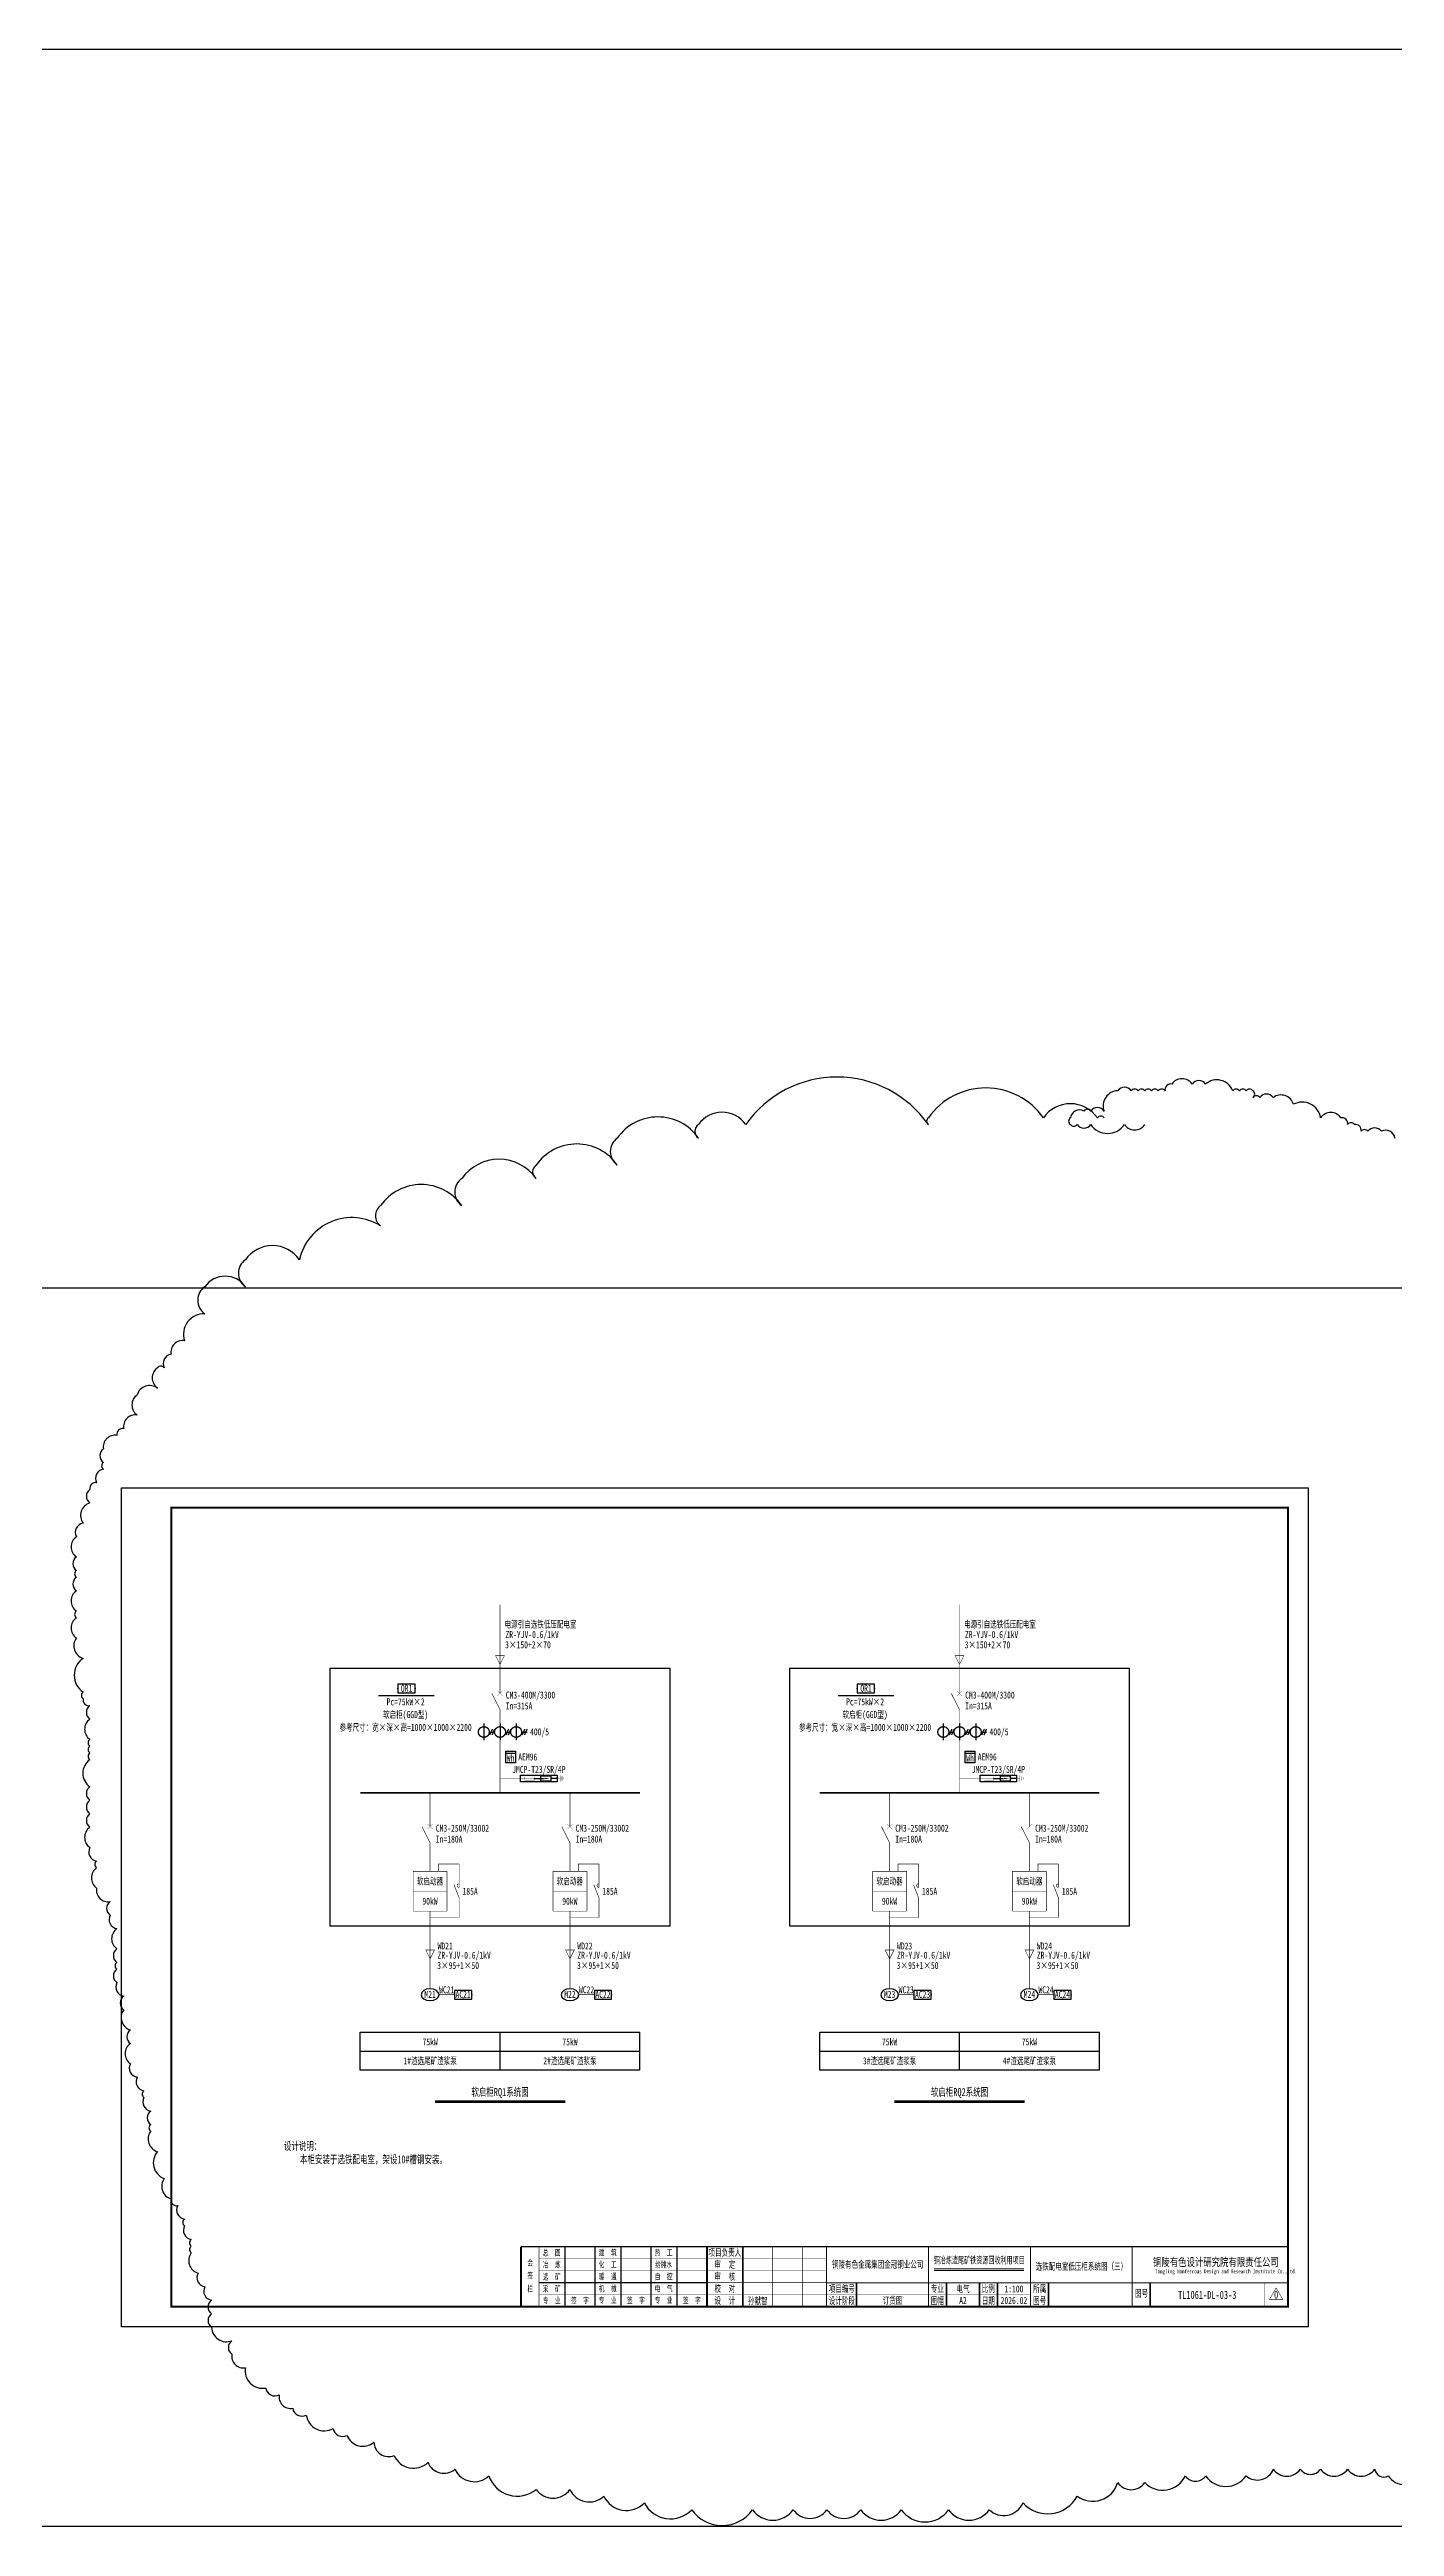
# Model space of a CAD drawing. Header units: millimetres. Extents: x 401220 to 2750366, y -101310 to 943175.
# Drawn here: x 718024 to 785347, y 690022 to 814022 of the extents above; entities that cross this region are included whole.
import ezdxf
from ezdxf.enums import TextEntityAlignment as Align

# ---------------------------------------------------------------- set-up
doc = ezdxf.new("R2010")
doc.units = ezdxf.units.MM
doc.linetypes.add('常规', pattern=[20, 10, 0, 10])
for name, color, linetype, lineweight in [('BXT', 7, 'Continuous', 0), ('CAXA0层', 7, 'Continuous', 25), ('ELEMENT', 3, 'Continuous', 30), ('MX', 3, 'Continuous', 0), ('SW', 8, 'Continuous', 20), ('TEXT', 4, 'Continuous', 0), ('电辅助1', 7, 'Continuous', 0)]:
    doc.layers.add(name, color=color, linetype=linetype, lineweight=lineweight)
for name, color, linetype in [('动力平面导线层', 3, '常规'), ('图框', 7, 'Continuous'), ('文字', 7, 'Continuous'), ('标注-照明', 7, 'Continuous'), ('照明平面导线层', 3, 'Continuous'), ('照明平面设备层', 1, 'Continuous')]:
    doc.layers.add(name, color=color, linetype=linetype)
doc.styles.add('HZ', font='simsun.ttf', dxfattribs={"width": 0.75})
doc.styles.get("Standard").update_dxf_attribs({"font": 'arial.ttf', "bigfont": 'hzdx.shx'})
doc.styles.add('标准', font='NSimSun.ttf', dxfattribs={"width": 0.667})

# ---------------------------------------------------------------- blocks, each defined once
blk = doc.blocks.new('1107AA')
at = {"color": 3, "linetype": 'Continuous'}
for points, const_width in [([(0, -7.5), (-3.8, 0)], 0.3), ([(1.2, 1.2), (-1.2, -1.2)], 0.1), ([(-1.2, 1.2), (1.2, -1.2)], 0.1)]:
    blk.add_lwpolyline(points, dxfattribs=dict(at, const_width=const_width))
blk = doc.blocks.new('0208D')
at = {"color": 3, "linetype": 'Continuous', "const_width": 0.3}
blk.add_lwpolyline([(0, -7.5), (0, 0)], dxfattribs=at)
blk.add_lwpolyline([(0, -7.5), (2.5, -2.5), (-2.5, -2.5)], close=True, dxfattribs=at)
blk = doc.blocks.new('GGF')
at = {"layer": '照明平面导线层', "color": 3, "linetype": '常规', "lineweight": 25, "ltscale": 2, "const_width": 30}
for points in [[(0, 0), (0, -365)], [(0, -1065), (-261, -402)], [(0, -365), (0, -544)], [(0, -1065), (0, -1429)]]:
    blk.add_lwpolyline(points, dxfattribs=at)
blk.add_lwpolyline([(0, -544, -1.1220072), (0, -365, -1.343832)], format="xyb", dxfattribs=at)
blk = doc.blocks.new('PLA1')
at = {"color": 0, "linetype": 'ByBlock', "lineweight": -2}
for p, q in [((-500, 500), (-500, 0)), ((500, 500), (-500, 500)), ((-500, 0), (500, 0)), ((500, 0), (500, 500))]:
    blk.add_line(p, q, dxfattribs=at)
for p in [(-500, 250), (0, 500), (0, 0), (500, 250)]:
    blk.add_point(p, dxfattribs=at)
blk = doc.blocks.new('KK')
at = {"layer": 'MX', "color": 3, "linetype": '常规', "lineweight": 25}
for p, q in [((-498, -143), (-378, 128)), ((-384, -143), (-264, 128)), ((313, -143), (432, 128)), ((426, -143), (546, 128)), ((1123, -143), (1243, 128)), ((1236, -143), (1356, 128)), ((-540, -8), (-270, -8)), ((270, -8), (540, -8)), ((1080, -8), (1351, -8))]:
    blk.add_line(p, q, dxfattribs=at)
for centre in [(-810, -8), (0, -8), (810, -8)]:
    blk.add_circle(centre, 270, dxfattribs=at)
at = {"layer": '动力平面导线层', "lineweight": -3, "ltscale": 100}
for p, q in [((-810, 417), (-810, -417)), ((0, 417), (0, -417)), ((810, 417), (810, -417))]:
    blk.add_line(p, q, dxfattribs=at)
blk = doc.blocks.new('$element$00000532')
for points in [[(0, 0), (0, -0.28)], [(-0.1, -0.28), (0.1, -0.28), (0.1, -0.72), (-0.1, -0.72), (-0.1, -0.28)], [(0, -1), (0, -0.57)]]:
    blk.add_lwpolyline(points)
for points in [[(-0.03, -0.55), (0.03, -0.55), (0, -0.35), (0.03, -0.55)], [(0.03, -0.55), (0, -0.35), (-0.03, -0.55), (0.03, -0.55)], [(0, -0.37), (-0.03, -0.57), (0.03, -0.57), (0, -0.37)]]:
    blk.add_solid(points)
at = {"flags": 9}
blk.add_attdef('S', (0, 0), '', height=0.00000667, dxfattribs=at)
blk = doc.blocks.new('HFH')
at = {"color": 3, "linetype": 'Continuous', "const_width": 17.3}
for points in [[(-2085, -50), (-2085, 50)], [(-1999, -105), (-1999, 105)], [(-1917, -158), (-1917, 158)], [(-1653, 0), (-1917, 0)]]:
    blk.add_lwpolyline(points, dxfattribs=at)
at = {"color": 3}
blk.add_lwpolyline([(-1757, 162), (75, 162), (75, -164), (-1757, -164)], close=True, dxfattribs=at)
at = {"color": 3, "const_width": 13.3}
for points in [[(-717, 0), (-52, 0)], [(-621, 90), (-139, 90)], [(-621, -90), (-621, 90)], [(-139, -90), (-139, 90)], [(-621, -90), (-139, -90)]]:
    blk.add_lwpolyline(points, dxfattribs=at)
at = {"layer": 'ELEMENT', "linetype": 'ByBlock', "xscale": -1200, "yscale": 1200, "zscale": 1200, "rotation": 90}
blk.add_blockref('$element$00000532', (-1791, 0), dxfattribs=at)
blk = doc.blocks.new('3')
at = {"layer": 'TEXT', "color": 7, "lineweight": 25, "style": 'HZ', "width": 0.75}
for s, height, p in [('铜陵有色设计研究院有限责任公司', 400, (221501, 249018)), ('Tongling Nonferrous Design and Research Institute Co.,Ltd.', 200, (221613, 248659))]:
    blk.add_text(s, height=height, dxfattribs=at).set_placement(p)
blk = doc.blocks.new('铜陵有色图签02')
at = {"layer": '图框', "linetype": 'Continuous', "lineweight": 50}
for p, q in [((-38401, 3003), (-38401, 1)), ((-29100, 3001), (-29100, 0))]:
    blk.add_line(p, q, dxfattribs=at)
at = {"layer": '图框', "color": 7, "linetype": 'Continuous', "lineweight": 25}
for p, q in [((-36201, 3010), (-36201, 9)), ((-34701, 3010), (-34701, 9)), ((-33401, 3017), (-33401, 16)), ((-31901, 3017), (-31901, 16)), ((-30601, 3017), (-30601, 16)), ((-29100, 1201), (-37501, 1201))]:
    blk.add_line(p, q, dxfattribs=at)
at = {"layer": '图框', "color": 7, "linetype": 'Continuous', "lineweight": 35}
for p, q in [((-27300, 3001), (-27300, 1)), ((-21600, 1197), (-21600, -3)), ((-17100, 1200), (-17100, 0)), ((-15450, 0), (-15450, 1200)), ((-14550, 1200), (-14550, 0)), ((-12000, 1201), (-12000, 1)), ((-6900, 1202), (-6900, 2))]:
    blk.add_line(p, q, dxfattribs=at)
at = {"layer": '图框', "lineweight": 25}
blk.add_line((-17723, 1830), (-13223, 1830), dxfattribs=at)
at = {"layer": '图框', "lineweight": 70, "const_width": 70}
blk.add_lwpolyline([(-17980, 3001), (0, 3001), (-38401, 3001)], dxfattribs=at)
at = {"layer": '图框', "color": 7, "linetype": 'Continuous', "lineweight": 25, "const_width": 25}
for points in [[(-37501, 3000), (-37501, 0)], [(-25800, 3001), (-25800, 1)], [(-24300, 3001), (-24300, 1)], [(-23100, 2401), (-37501, 2401)], [(-23100, 1801), (-37501, 1801)], [(-12900, 600), (-18000, 600), (-37501, 600)], [(-23100, 1201), (-29100, 1201)], [(-602, 943), (-932, 371), (-272, 371), (-602, 943)]]:
    blk.add_lwpolyline(points, dxfattribs=at)
at = {"layer": '图框', "linetype": 'Continuous', "lineweight": 50, "const_width": 50}
for points in [[(-23100, 3001), (-23100, 1)], [(-18000, 3000), (-18000, 0)]]:
    blk.add_lwpolyline(points, dxfattribs=at)
at = {"layer": '图框', "lineweight": 50, "const_width": 50}
for points in [[(-12900, 3001), (-12900, 1)], [(-7800, 3001), (-7800, 1)], [(0, 3000), (0, 0)], [(-23100, 1200), (0, 1200)]]:
    blk.add_lwpolyline(points, dxfattribs=at)
at = {"layer": '图框', "lineweight": 25, "const_width": 35}
blk.add_lwpolyline([(-17723, 1930), (-13223, 1930)], dxfattribs=at)
at = {"layer": '图框', "linetype": 'Continuous', "lineweight": 70, "const_width": 70}
blk.add_lwpolyline([(-38401, 1), (0, 0)], dxfattribs=at)
at = {"layer": '图框', "color": 7, "linetype": 'Continuous', "lineweight": 35, "const_width": 25}
blk.add_lwpolyline([(-1200, 1201), (-1200, 0)], dxfattribs=at)
at = {"layer": '图框', "lineweight": 25}
blk.add_blockref('3', (-228268, -246986), dxfattribs=at)
at = {"layer": 'TEXT', "color": 7, "lineweight": 25, "style": '标准', "width": 0.667}
for s, height, p in [('总  图', 300, (-36862, 2555)), ('建  筑', 300, (-34062, 2562)), ('热  工', 300, (-31262, 2562)), ('项目负责人', 350, (-28197, 2541)), ('签', 300, (-37942, 1404)), ('会', 300, (-37942, 2054)), ('冶  炼', 300, (-36862, 1955)), ('选  矿', 300, (-36862, 1355)), ('化  工', 300, (-34062, 1962)), ('暖  通', 300, (-34062, 1362)), ('给排水', 300, (-31262, 1962)), ('自  控', 300, (-31262, 1362)), ('审  定', 350, (-28197, 1941)), ('审  核', 350, (-28197, 1341)), ('栏', 300, (-37942, 754)), ('采  矿', 300, (-36862, 754)), ('专  业', 300, (-36862, 170)), ('签  字', 300, (-35449, 170)), ('机  械', 300, (-34062, 761)), ('专  业', 300, (-34062, 177)), ('签  字', 300, (-32649, 177)), ('专  业', 300, (-31262, 177)), ('电  气', 300, (-31262, 761)), ('签  字', 300, (-29849, 177)), ('校  对', 350, (-28197, 741)), ('设  计', 350, (-28197, 139)), ('项目编号', 350, (-22343, 730)), ('设计阶段', 350, (-22343, 130)), ('专业', 350, (-17559, 730)), ('图幅', 350, (-17559, 130)), ('比例', 350, (-15009, 730)), ('日期', 350, (-15009, 130)), ('所属', 350, (-12438, 730)), ('图号', 350, (-12438, 130)), ('图号', 350, (-7339, 495))]:
    blk.add_text(s, height=height, dxfattribs=at).set_placement(p, align=Align.CENTER)

msp = doc.modelspace()

# ---------------------------------------------------------------- linework, layer by layer
at = {"color": 3}
for p, q in [((930455.5, 814021.7), (401219.7, 814021.7)), ((930455.5, 752021.7), (401219.7, 752021.7)), ((930455.5, 690021.7), (401219.7, 690021.7))]:
    msp.add_line(p, q, dxfattribs=at)
at = {"color": 1}
for points in [[(770817, 760541.6, 0.52056705), (770478.5, 760541.6, 0.52056705), (767770.5, 760541.6, 0.52056705), (762016, 760541.6, 0.52056705), (762016, 760203.4, 0.52056705), (752876.5, 760203.4, 0.52056705), (750507, 760203.4, 0.52056705), (750507, 759526.9, 0.52056705), (746445, 759526.9, 0.52056705), (746445, 758173.9, 0.52056705), (742383, 758173.9, 0.52056705), (742383, 757497.4, 0.52056705), (738659.5, 757497.4, 0.52056705), (738659.5, 756144.4, 0.52056705), (734597.5, 756144.4, 0.52056705), (734597.5, 755129.6, 0.52056705), (730535.5, 753438.4, 0.52056705), (727827.5, 753438.4, 0.52056705), (727827.5, 752085.4, 0.52056705), (725796.5, 752085.4, 0.52056705), (725796.5, 750732.4, 0.52056705), (724781, 749379.4, 0.52056705), (724104, 748702.9, 0.52056705), (723765.5, 748026.4, 0.52056705), (723427, 748026.4, 0.52056705), (723427, 747011.6, 0.52056705), (722411.5, 746673.4, 0.52056705), (722411.5, 745658.6, 0.52056705), (721734.5, 744982.1, 0.52056705), (721396, 744643.9, 0.52056705), (720719, 743967.4, 0.52056705), (720719, 743290.9, 0.52056705), (720719, 742952.6, 0.52056705), (720380.5, 742276.1, 0.52056705), (720042, 741937.9, 0.52056705), (720042, 741261.4, 0.52056705), (719703.5, 740246.6, 0.52056705), (719365, 739570.2, 0.52056705), (719365, 738555.4, 0.52056705), (719365, 737878.9, 0.52056705), (719365, 737540.7, 0.52056705), (719365, 736864.2, 0.52056705), (719365, 735849.4, 0.52056705), (719365, 735511.2, 0.52056705), (719365, 734496.4, 0.52056705), (719703.5, 733481.7, 0.52056705), (719703.5, 731790.4, 0.52056705), (719703.5, 731452.2, 0.52056705), (720042, 731113.9, 0.52056705), (720042, 730437.4, 0.52056705), (720042, 729422.7, 0.52056705), (720042, 729084.4, 0.52056705), (720042, 728746.2, 0.52056705), (720042, 728407.9, 0.52056705), (720042, 727054.9, 0.52056705), (720042, 726378.4, 0.52056705), (720042, 725701.9, 0.52056705), (720042, 725025.4, 0.52056705), (720042, 724010.7, 0.52056705), (720380.5, 723334.2, 0.52056705), (720380.5, 722995.9, 0.52056705), (720380.5, 721981.2, 0.52056705), (721057.5, 721304.7, 0.52056705), (721057.5, 720628.2, 0.52056705), (721396, 719951.7, 0.52056705), (721396, 718936.9, 0.52056705), (721396, 718260.4, 0.52056705), (721396, 717922.2, 0.52056705), (721396, 717245.7, 0.52056705), (721734.5, 716569.2, 0.52056705), (721734.5, 715892.7, 0.52056705), (722073, 714877.9, 0.52056705), (722073, 714201.4, 0.52056705), (722073, 713186.7, 0.52056705), (722411.5, 712510.2, 0.52056705), (722750, 711833.7, 0.52056705), (722750, 711495.4, 0.52056705), (723088.5, 710818.9, 0.52056705), (723088.5, 710142.4, 0.52056705), (723088.5, 709804.2, 0.52056705), (723427, 708789.4, 0.52056705), (723765.5, 707436.4, 0.52056705), (724104, 706421.7, 0.52056705), (724442.5, 706083.4, 0.52056705), (724781, 705406.9, 0.52056705), (724781, 705068.7, 0.52056705), (725119.5, 704392.2, 0.52056705), (725119.5, 704053.9, 0.52056705), (725119.5, 703715.7, 0.52056705), (725458, 702700.9, 0.52056705), (725796.5, 702024.4, 0.52056705), (726135, 701347.9, 0.52056705), (726135, 700671.4, 0.52056705), (726135, 699994.9, 0.52056705), (727150.5, 699318.4, 0.52056705), (727150.5, 698641.9, 0.52056705), (727827.5, 697965.4, 0.52056705), (728843, 696950.7, 0.52056705), (729520, 696612.4, 0.52056705), (730197, 695935.9, 0.52056705), (730874, 695597.7, 0.52056705), (732228, 694921.2, 0.52056705), (732905, 694582.9, 0.52056705), (734259, 694244.7, 0.52056705), (735274.5, 693568.2, 0.52056705), (736967, 693229.9, 0.52056705), (738321, 692891.7, 0.52056705), (740013.5, 692553.4, 0.52056705), (742383, 691876.9, 0.52056705), (744075.5, 691876.9, 0.52056705), (745768, 691538.7, 0.52056705), (747799, 691200.4, 0.52056705), (750168.5, 690862.2, 0.52056705), (753215, 690862.2, 0.52056705), (755246, 690862.2, 0.52056705), (756938.5, 690862.2, 0.52056705), (758631, 690862.2, 0.52056705), (760662, 690862.2, 0.52056705), (763031.5, 690862.2, 0.52056705), (765062.5, 690862.2, 0.52056705), (766755, 691200.4, 0.52056705), (769463, 691538.7, 0.52056705), (771494, 692215.2, 0.52056705), (772848, 692215.2, 0.52056705), (774879, 692553.4, 0.52056705), (775894.5, 692553.4, 0.52056705), (777925.5, 692553.4, 0.52056705), (779279.5, 692891.7, 0.52056705), (780633.5, 692891.7, 0.52056705), (781649, 692891.7, 0.52056705), (783003, 692891.7, 0.52056705), (784357, 692891.7, 0.52056705), (785034, 692553.4, 0.52056705), (786726.5, 692553.4, 0.52056705)], [(785372.5, 759526.9, 0.52056705), (784695.5, 759865.1, 0.52056705), (784018.5, 759865.1, 0.52056705), (783680, 759865.1, 0.52056705), (783341.5, 760203.4, 0.52056705), (783003, 760203.4, 0.52056705), (782664.5, 760541.6, 0.52056705), (781649, 760541.6, 0.52056705), (780295, 761218.1, 0.52056705), (779279.5, 761556.4, 0.52056705), (778602.5, 761556.4, 0.52056705), (778264, 761556.4, 0.52056705), (778264, 761894.6, 0.52056705), (777925.5, 761894.6, 0.52056705), (777587, 761894.6, 0.52056705), (777248.5, 761894.6, 0.52056705), (775894.5, 762232.9, 0.52056705), (775217.5, 762232.9, 0.52056705), (774202, 762232.9, 0.52056705), (773863.5, 761894.6, 0.52056705), (773525, 761894.6, 0.52056705), (773186.5, 761894.6, 0.52056705), (772848, 761894.6, 0.52056705), (772509.5, 761894.6, 0.52056705), (772171, 761894.6, 0.52056705), (771494, 761894.6, 0.52056705), (770817, 760879.9, 0.52056705), (770140, 760879.9, 0.52056705), (769801.5, 760879.9, 0.52056705), (769124.5, 760541.6, 0.52056705), (769124.5, 760203.4, 0.52056705), (769124.5, 760203.4, 0.52056705), (769463, 760203.4, 0.52056705), (770140, 760203.4, 0.52056705), (771832.5, 760203.4, 0.52056705), (772848, 760203.4)]]:
    msp.add_lwpolyline(points, format="xyb", dxfattribs=at)
at = {"color": 3, "const_width": 13.3}
for points in [[(741728.8, 727468.7), (740574.3, 727468.7)], [(764728.7, 727468.7), (763574.2, 727468.7)]]:
    msp.add_lwpolyline(points, dxfattribs=at)
at = {"layer": 'CAXA0层', "color": 0, "linetype": 'Continuous', "lineweight": 30}
for p, q in [((734496.3, 731618.1), (737280, 731618.1)), ((757496.3, 731618.1), (760280, 731618.1))]:
    msp.add_line(p, q, dxfattribs=at)
at = {"layer": 'CAXA0层', "color": 2, "linetype": 'Continuous', "lineweight": 40}
for p, q in [((737321.1, 711315.6), (743827.4, 711315.6)), ((760321.1, 711315.6), (766827.4, 711315.6))]:
    msp.add_line(p, q, dxfattribs=at)
at = {"layer": 'CAXA0层', "color": 2, "linetype": 'Continuous', "lineweight": 0}
for p, q in [((737321.1, 711250.1), (743827.4, 711250.1)), ((760321.1, 711250.1), (766827.4, 711250.1))]:
    msp.add_line(p, q, dxfattribs=at)
at = {"layer": '动力平面导线层', "color": 4, "linetype": 'ByBlock'}
for p, q in [((732074.3, 732984.2), (749074.2, 732984.2)), ((732074.3, 720075.4), (732074.3, 732984.2)), ((749074.2, 732984.2), (749074.2, 720075.4)), ((755074.2, 732984.2), (772074.2, 732984.2)), ((755074.2, 720075.4), (755074.2, 732984.2)), ((772074.2, 732984.2), (772074.2, 720075.4)), ((749074.2, 720075.4), (732074.3, 720075.4)), ((772074.2, 720075.4), (755074.2, 720075.4))]:
    msp.add_line(p, q, dxfattribs=at)
at = {"layer": '动力平面导线层', "color": 0, "linetype": 'ByBlock'}
for p, q in [((733574.3, 714768.8), (747574.3, 714768.8)), ((733574.3, 712868.8), (733574.3, 714768.8)), ((740574.3, 712868.8), (740574.3, 714768.8)), ((747574.3, 712868.8), (747574.3, 714768.8)), ((756574.2, 714768.8), (770574.2, 714768.8)), ((756574.2, 712868.8), (756574.2, 714768.8)), ((763574.2, 712868.8), (763574.2, 714768.8)), ((770574.2, 712868.8), (770574.2, 714768.8)), ((733574.3, 713818.8), (747574.3, 713818.8)), ((756574.2, 713818.8), (770574.2, 713818.8)), ((747574.3, 712868.8), (733574.3, 712868.8)), ((770574.2, 712868.8), (756574.2, 712868.8))]:
    msp.add_line(p, q, dxfattribs=at)
at = {"layer": '动力平面导线层', "color": 3, "linetype": '常规', "lineweight": 20, "ltscale": 2, "const_width": 84}
for points in [[(747574.3, 726752.9), (733574.3, 726752.9)], [(770574.2, 726752.9), (756574.2, 726752.9)]]:
    msp.add_lwpolyline(points, dxfattribs=at)
at = {"layer": '图框', "linetype": 'Continuous', "lineweight": 100, "const_width": 100}
msp.add_lwpolyline([(724124.2, 701021.7), (780024.2, 701021.7), (780024.2, 741021.7), (724124.2, 741021.7)], close=True, dxfattribs=at)
at = {"layer": '文字', "color": 3, "linetype": 'Continuous', "lineweight": 25, "const_width": 30}
for points in [[(740574.3, 730914), (740574.3, 726752.9)], [(763574.2, 730914), (763574.2, 726752.9)]]:
    msp.add_lwpolyline(points, dxfattribs=at)
at = {"layer": '文字', "color": 3, "linetype": 'ByBlock', "lineweight": 25, "const_width": 30}
for points in [[(737074.2, 725058.2), (737074.2, 726752.9)], [(744074.2, 725058.2), (744074.2, 726752.9)], [(760074.2, 725058.2), (760074.2, 726752.9)], [(767074.2, 725058.2), (767074.2, 726752.9)], [(737074.3, 724247.8), (737074.3, 722825.1)], [(744074.3, 724247.8), (744074.3, 722825.1)], [(760074.2, 724247.8), (760074.2, 722825.1)], [(767074.2, 724247.8), (767074.2, 722825.1)], [(737499.3, 722825.1), (737499.3, 723196.6)], [(737499.3, 723180.8), (738527.1, 723180.8)], [(738527.1, 723180.8), (738527.1, 722558.5)], [(744499.3, 722825.1), (744499.3, 723196.6)], [(744499.3, 723180.8), (745527.1, 723180.8)], [(745527.1, 723180.8), (745527.1, 722558.5)], [(760499.2, 722825.1), (760499.2, 723196.6)], [(760499.2, 723180.8), (761527.1, 723180.8)], [(761527.1, 723180.8), (761527.1, 722558.5)], [(767499.2, 722825.1), (767499.2, 723196.6)], [(767499.2, 723180.8), (768527.1, 723180.8)], [(768527.1, 723180.8), (768527.1, 722558.5)], [(737074.3, 720825.1), (737074.3, 716938.6)], [(737074.3, 720506.9), (738527.2, 720506.9)], [(738527.1, 721129.3), (738527.2, 720506.9)], [(744074.3, 720825.1), (744074.3, 716938.6)], [(744074.3, 720506.9), (745527.2, 720506.9)], [(745527.1, 721129.3), (745527.2, 720506.9)], [(760074.2, 720825.1), (760074.2, 716938.6)], [(760074.3, 720506.9), (761527.1, 720506.9)], [(761527.1, 721129.3), (761527.1, 720506.9)], [(767074.2, 720825.1), (767074.2, 716938.6)], [(767074.3, 720506.9), (768527.1, 720506.9)], [(768527.1, 721129.3), (768527.1, 720506.9)], [(737519.2, 716642.7), (738295.4, 716642.7)], [(744519.2, 716642.7), (745295.4, 716642.7)], [(760519.2, 716642.7), (761295.4, 716642.7)], [(767519.2, 716642.7), (768295.4, 716642.7)]]:
    msp.add_lwpolyline(points, dxfattribs=at)
at = {"layer": '标注-照明', "color": 1, "linetype": 'ByBlock', "lineweight": 30, "ltscale": 100, "extrusion": (0, 0, -1)}
for centre in [(737074.3, 716642.7), (744074.3, 716642.7), (760074.2, 716642.7), (767074.2, 716642.7)]:
    msp.add_ellipse(centre, major_axis=(444.9, 0), ratio=0.66504375, dxfattribs=at)
at = {"layer": '照明平面导线层', "color": 4, "linetype": 'ByBlock', "lineweight": 25, "ltscale": 2, "const_width": 30}
for points in [[(736224.3, 722825.1), (736224.3, 720825.1)], [(736224.3, 722825.1), (737924.3, 722825.1)], [(736224.3, 721825.1), (737924.3, 721825.1)], [(737924.3, 722825.1), (737924.3, 720825.1)], [(743224.3, 722825.1), (743224.3, 720825.1)], [(743224.3, 722825.1), (744924.3, 722825.1)], [(743224.3, 721825.1), (744924.3, 721825.1)], [(744924.3, 722825.1), (744924.3, 720825.1)], [(759224.2, 722825.1), (759224.2, 720825.1)], [(759224.2, 722825.1), (760924.2, 722825.1)], [(759224.2, 721825.1), (760924.2, 721825.1)], [(760924.2, 722825.1), (760924.2, 720825.1)], [(766224.2, 722825.1), (766224.2, 720825.1)], [(766224.2, 722825.1), (767924.2, 722825.1)], [(766224.2, 721825.1), (767924.2, 721825.1)], [(767924.2, 722825.1), (767924.2, 720825.1)], [(736224.3, 720825.1), (737924.3, 720825.1)], [(743224.3, 720825.1), (744924.3, 720825.1)], [(759224.2, 720825.1), (760924.2, 720825.1)], [(766224.2, 720825.1), (767924.2, 720825.1)]]:
    msp.add_lwpolyline(points, dxfattribs=at)
at = {"layer": '照明平面设备层', "color": 0, "lineweight": -3, "ltscale": 100}
msp.add_lwpolyline([(721624.2, 742021.7), (781024.2, 742021.7), (781024.2, 700021.7), (721624.2, 700021.7)], close=True, dxfattribs=at)
at = {"layer": '照明平面设备层', "color": 130, "lineweight": -3, "const_width": 30}
for points in [[(740574.3, 731724.4), (740574.3, 736174.6)], [(763574.2, 731724.4), (763574.3, 736174.6)]]:
    msp.add_lwpolyline(points, dxfattribs=at)
at = {"layer": '电辅助1', "color": 2, "linetype": 'ByBlock', "lineweight": 25}
for p, q in [((740863.4, 728246.5), (740863.4, 728828)), ((740863.4, 728828), (741347.9, 728828)), ((740863.4, 728731.1), (741347.9, 728731.1)), ((741347.9, 728246.5), (740863.4, 728246.5)), ((741347.9, 728828), (741347.9, 728246.5)), ((763863.3, 728246.5), (763863.3, 728828)), ((763863.3, 728828), (764347.9, 728828)), ((763863.3, 728731.1), (764347.9, 728731.1)), ((764347.9, 728246.5), (763863.3, 728246.5)), ((764347.9, 728828), (764347.9, 728246.5))]:
    msp.add_line(p, q, dxfattribs=at)

# ---------------------------------------------------------------- block references
at = {"rotation": 180}
for p in [(741676.8, 727468.7), (764676.8, 727468.7)]:
    msp.add_blockref('HFH', p, dxfattribs=at)
at = {"layer": 'BXT', "xscale": 87.66224999725819, "yscale": 87.66224999725819, "zscale": 87.66224999725819}
for p in [(740574.3, 733830.8), (763574.3, 733830.8)]:
    msp.add_blockref('0208D', p, dxfattribs=at)
at = {"layer": 'BXT', "linetype": 'ByBlock', "xscale": 87.66225000098348, "yscale": 87.66225000098348, "zscale": 87.66225000098348}
for p in [(737074.3, 719099.3), (744074.3, 719099.3), (760074.2, 719099.3), (767074.2, 719099.3)]:
    msp.add_blockref('0208D', p, dxfattribs=at)
at = {"layer": '动力平面导线层', "color": 0, "lineweight": -3}
for p in [(740574.3, 729801.8), (763574.2, 729801.8)]:
    msp.add_blockref('KK', p, dxfattribs=at)
at = {"layer": '动力平面导线层', "linetype": 'ByBlock'}
for p in [(738527.1, 722558.5), (745527.1, 722558.5), (761527.1, 722558.5), (768527.1, 722558.5)]:
    msp.add_blockref('GGF', p, dxfattribs=at)
at = {"layer": '图框', "lineweight": 25}
msp.add_blockref('铜陵有色图签02', (780024.2, 701021.7), dxfattribs=at)
at = {"layer": '文字', "color": 3, "linetype": 'Continuous', "lineweight": 25, "xscale": 108.0493425019085, "yscale": 108.0493425019085, "zscale": 108.0493425019085}
for p in [(740574.3, 731724.4), (763574.2, 731724.4)]:
    msp.add_blockref('1107AA', p, dxfattribs=at)
at = {"layer": '文字', "color": 3, "linetype": 'ByBlock', "lineweight": 25, "xscale": 108.0493425019085, "yscale": 108.0493425019085, "zscale": 108.0493425019085}
for p in [(737074.2, 725058.2), (744074.2, 725058.2), (760074.2, 725058.2), (767074.2, 725058.2)]:
    msp.add_blockref('1107AA', p, dxfattribs=at)
at = {"layer": '照明平面设备层', "color": 6, "lineweight": 30, "xscale": 0.8640000000596046, "yscale": 0.8640000000596046, "zscale": 0.8640000000596046}
for p in [(735888.2, 731755.7), (758888.1, 731755.7)]:
    msp.add_blockref('PLA1', p, dxfattribs=at)
at = {"layer": '照明平面设备层', "color": 1, "linetype": 'ByBlock', "lineweight": 30, "xscale": 0.8640000000596046, "yscale": 0.8640000000596046, "zscale": 0.8640000000596046}
for p in [(738727.4, 716426.7), (745727.4, 716426.7), (761727.4, 716426.7), (768727.4, 716426.7)]:
    msp.add_blockref('PLA1', p, dxfattribs=at)

# ---------------------------------------------------------------- texts
at = {"layer": 'SW', "color": 7, "linetype": 'Continuous', "lineweight": 25, "style": '标准', "width": 0.667}
for s, p in [('电源引自选铁低压配电室', (740801.7, 735013.8)), ('电源引自选铁低压配电室', (763801.7, 735013.8)), ('ZR-YJV-0.6/1kV', (740845.6, 734500.1)), ('ZR-YJV-0.6/1kV', (763845.6, 734500.1)), ('400/5', (742077.1, 729628.1)), ('400/5', (765077, 729628.1))]:
    msp.add_text(s, height=350, dxfattribs=at).set_placement(p)
at = {"layer": 'SW', "color": 0, "linetype": 'Continuous', "lineweight": 25, "style": '标准', "width": 0.667}
for p in [(740829.4, 733986.3), (763829.4, 733986.3)]:
    msp.add_text('3×150+2×70', height=350, dxfattribs=at).set_placement(p)
at = {"layer": 'SW', "color": 7, "linetype": 'Continuous', "lineweight": 25, "style": '标准', "width": 0.667}
for s, p in [('QR1', (735896.8, 731810.9)), ('QR1', (758896.8, 731810.9)), ('软启柜(GGD型)', (735848.5, 730491.2)), ('Pc=75kW×2', (735848.5, 731131.2)), ('软启柜(GGD型)', (758848.4, 730491.2)), ('Pc=75kW×2', (758848.4, 731131.2)), ('参考尺寸：宽×深×高=1000×1000×2200', (735848.5, 729851.1)), ('参考尺寸：宽×深×高=1000×1000×2200', (758848.4, 729851.1)), ('JMCP-T23/SR/4P', (742518.2, 727746.1)), ('JMCP-T23/SR/4P', (765518.2, 727746.1)), ('孙献智', (753476, 701142.2))]:
    msp.add_text(s, height=350, dxfattribs=at).set_placement(p, align=Align.CENTER)
at = {"layer": 'SW', "color": 7, "linetype": 'ByBlock', "lineweight": 25, "style": '标准', "width": 0.667}
for s, p in [('CM3-400M/3300', (740859.1, 731469.4)), ('CM3-400M/3300', (763859.1, 731469.4)), ('In=315A', (740859.1, 730925.1)), ('In=315A', (763859.1, 730925.1)), ('In=180A', (737359, 724258.9)), ('In=180A', (744359, 724258.9)), ('In=180A', (760359, 724258.9)), ('In=180A', (767359, 724258.9)), ('185A', (738695.6, 721645.1)), ('185A', (745695.6, 721645.1)), ('185A', (761695.6, 721645.1)), ('185A', (768695.6, 721645.1))]:
    msp.add_text(s, height=350, dxfattribs=at).set_placement(p)
at = {"layer": 'SW', "color": 2, "linetype": 'Continuous', "lineweight": 25, "style": '标准', "width": 0.667}
for p in [(741487.9, 728370.4), (764487.9, 728370.4)]:
    msp.add_text('AEM96', height=350, dxfattribs=at).set_placement(p)
at = {"layer": 'SW', "color": 0, "linetype": 'ByBlock', "lineweight": 25, "style": '标准', "width": 0.667}
for p in [(737359, 724803.2), (744359, 724803.2), (760359, 724803.2), (767359, 724803.2)]:
    msp.add_text('CM3-250M/33002', height=350, dxfattribs=at).set_placement(p)
for s, p in [('M21', (737074.3, 716483.7)), ('M22', (744074.3, 716483.7)), ('M23', (760074.2, 716483.7)), ('M24', (767074.2, 716483.7))]:
    msp.add_text(s, height=350, dxfattribs=at).set_placement(p, align=Align.CENTER)
at = {"layer": 'SW', "color": 7, "linetype": 'ByBlock', "lineweight": 25, "style": '标准', "width": 0.667}
for s, p in [('AC21', (738727.4, 716481.9)), ('AC22', (745727.4, 716481.9)), ('AC23', (761727.4, 716481.9)), ('AC24', (768727.4, 716481.9))]:
    msp.add_text(s, height=350, dxfattribs=at).set_placement(p, align=Align.CENTER)
at = {"layer": 'SW', "color": 2, "linetype": 'Continuous', "lineweight": 25, "style": '标准', "width": 0.667}
for s, p in [('软启柜RQ1系统图', (740574.3, 711570.6)), ('软启柜RQ2系统图', (763574.2, 711570.6))]:
    msp.add_text(s, height=400, dxfattribs=at).set_placement(p, align=Align.CENTER)
at = {"layer": 'SW', "color": 4, "linetype": 'Continuous', "lineweight": 25, "style": '标准'}
for s, height, width, p in [('铜陵有色金属集团金冠铜业公司', 350, 0.667, (759478.1, 702968)), ('铜冶炼渣尾矿铁资源回收利用项目', 350, 0.62, (764561.8, 703179.6)), ('选铁配电室低压柜系统图（三）', 350, 0.667, (769675.2, 702867.2)), ('电气', 350, 0.667, (763748.4, 701740)), ('1:100', 350, 0.667, (766298.4, 701740)), ('A2', 350, 0.667, (763748.4, 701160.3)), ('2026.02', 350, 0.667, (766298.4, 701160.3)), ('TL1061-DL-03-3', 400, 0.667, (775973.6, 701416.8)), ('0', 400, 0.667, (779422, 701428.3))]:
    msp.add_text(s, height=height, dxfattribs=dict(at, width=width)).set_placement(p, align=Align.CENTER)
at = {"layer": 'SW', "color": 1, "linetype": 'Continuous', "lineweight": 25, "style": '标准', "width": 0.667}
msp.add_text('订货图', height=350, dxfattribs=at).set_placement((760223.7, 701160.3), align=Align.CENTER)
at = {"layer": 'SW', "color": 7, "linetype": 'Continuous', "lineweight": 25, "insert": (729757.7, 709266.6), "char_height": 400, "width": 26966.342, "attachment_point": 1, "style": '标准'}
msp.add_mtext('设计说明：\\P{\\fSimSun|b0|i0|c134|p2;\\W0.67;    本柜安装于选铁配电室，架设10#槽钢安装。}', dxfattribs=at)
at = {"layer": '动力平面导线层', "color": 0, "linetype": 'ByBlock', "style": '标准', "width": 0.667}
for s, p in [('75kW', (737074.3, 714108.8)), ('75kW', (744074.3, 714108.8)), ('75kW', (760074.2, 714108.8)), ('75kW', (767074.2, 714108.8)), ('1#渣选尾矿渣浆泵', (737074.3, 713158.8)), ('2#渣选尾矿渣浆泵', (744074.3, 713158.8)), ('3#渣选尾矿渣浆泵', (760074.2, 713158.8)), ('4#渣选尾矿渣浆泵', (767074.2, 713158.8))]:
    msp.add_text(s, height=350, dxfattribs=at).set_placement(p, align=Align.CENTER)
at = {"layer": '电辅助1', "color": 2, "linetype": 'ByBlock', "lineweight": 25, "style": '标准', "width": 0.667}
for p in [(740909.5, 728312), (763909.4, 728312)]:
    msp.add_text('Wh', height=350, dxfattribs=at).set_placement(p)
at = {"layer": '电辅助1', "color": 7, "linetype": 'ByBlock', "lineweight": 25, "style": '标准', "width": 0.667}
for s, p in [('软启动器', (737069.2, 722150.7)), ('软启动器', (744069.2, 722150.7)), ('软启动器', (760069.2, 722150.7)), ('软启动器', (767069.2, 722150.7)), ('90kW', (737069.2, 721150.7)), ('90kW', (744069.2, 721150.7)), ('90kW', (760069.2, 721150.7)), ('90kW', (767069.2, 721150.7)), ('WC21', (737907.3, 716715.2)), ('WC22', (744907.3, 716715.2)), ('WC23', (760907.3, 716715.2)), ('WC24', (767907.3, 716715.2))]:
    msp.add_text(s, height=350, dxfattribs=at).set_placement(p, align=Align.CENTER)
for s, p in [('WD21', (737444.7, 718906.6)), ('WD22', (744444.7, 718906.6)), ('WD23', (760444.6, 718906.6)), ('WD24', (767444.6, 718906.6)), ('3×95+1×50', (737428.3, 717931)), ('ZR-YJV-0.6/1kV', (737444.6, 718444.8)), ('3×95+1×50', (744428.3, 717931)), ('ZR-YJV-0.6/1kV', (744444.6, 718444.8)), ('3×95+1×50', (760428.3, 717931)), ('ZR-YJV-0.6/1kV', (760444.5, 718444.8)), ('3×95+1×50', (767428.3, 717931)), ('ZR-YJV-0.6/1kV', (767444.5, 718444.8))]:
    msp.add_text(s, height=350, dxfattribs=at).set_placement(p)

doc.saveas('drawing.dxf')
